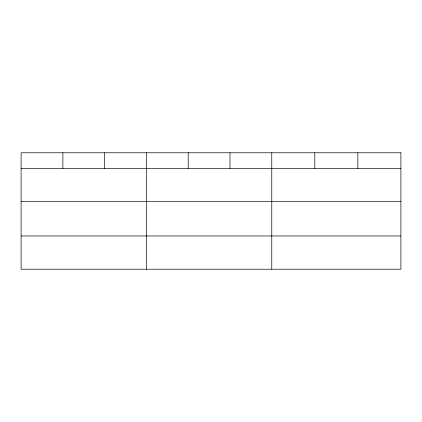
<?xml version="1.0" encoding="UTF-8"?>
<svg xmlns="http://www.w3.org/2000/svg" width="422" height="422" viewBox="0 0 422 422"><rect width="100%" height="100%" fill="white"/><g stroke="black" fill="none" stroke-linecap="round" stroke-linejoin="round"><path stroke-width="0.63" d="M21.1 168.41L400.9 168.41M21.1 201.679L400.9 201.679M21.1 235.951L400.9 235.951M357.856 152.78L357.856 168.41M314.812 152.78L314.812 168.41M271.768 152.78L271.768 269.22M229.99 152.78L229.99 168.41M188.212 152.78L188.212 168.41M146.434 152.78L146.434 269.22M104.656 152.78L104.656 168.41M62.878 152.78L62.878 168.41M400.9 152.78L21.1 152.78L21.1 269.22L400.9 269.22L400.9 152.78"/></g></svg>
